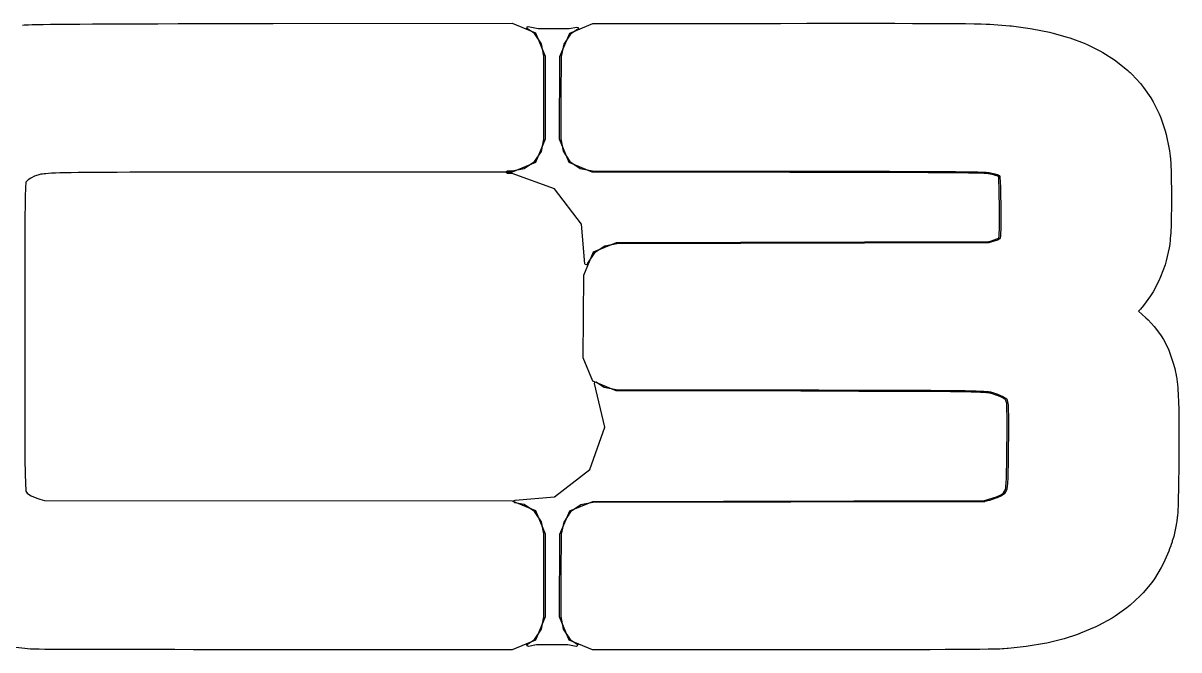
# Model space of a CAD drawing. Extents: x -22 to 351, y -111 to 35.
# Drawn here: x -13.287 to -11.496, y 24.793 to 25.763 of the extents above; entities that cross this region are included whole.
import ezdxf

# ---------------------------------------------------------------- set-up
doc = ezdxf.new("R2010")
doc.units = 0
doc.layers.add('BLACK', color=7, linetype='CONTINUOUS')

msp = doc.modelspace()

# ---------------------------------------------------------------- linework, layer by layer
at = {"layer": 'BLACK', "linetype": 'CONTINUOUS'}
for p, q in [((-13.2875, 25.7603), (-13.2851, 25.7605)), ((-13.2851, 25.7605), (-13.2833, 25.7606)), ((-13.2833, 25.7606), (-13.2793, 25.7608)), ((-13.2793, 25.7608), (-13.2785, 25.7609)), ((-13.2785, 25.7609), (-13.2728, 25.761)), ((-13.2728, 25.761), (-13.2724, 25.761)), ((-13.2724, 25.761), (-13.265, 25.7612)), ((-13.265, 25.7612), (-13.2647, 25.7612)), ((-13.2647, 25.7612), (-13.2555, 25.7614)), ((-13.2555, 25.7614), (-13.2553, 25.7614)), ((-13.2553, 25.7614), (-13.2443, 25.7615)), ((-13.2443, 25.7615), (-13.2441, 25.7615)), ((-13.2441, 25.7615), (-13.2311, 25.7617)), ((-13.2311, 25.7617), (-13.231, 25.7617)), ((-13.231, 25.7617), (-13.2159, 25.7618)), ((-13.2159, 25.7618), (-13.2158, 25.7618)), ((-13.2158, 25.7618), (-13.1986, 25.7619)), ((-13.1986, 25.7619), (-13.1985, 25.7619)), ((-13.1985, 25.7619), (-13.1791, 25.762)), ((-13.1791, 25.762), (-13.1574, 25.7621)), ((-13.1791, 25.762), (-13.1791, 25.762)), ((-13.1574, 25.7621), (-13.1334, 25.7622)), ((-13.1574, 25.7621), (-13.1574, 25.7621)), ((-13.1334, 25.7622), (-13.1333, 25.7622)), ((-13.1333, 25.7622), (-13.1069, 25.7623)), ((-13.1069, 25.7623), (-13.0779, 25.7624)), ((-13.1069, 25.7623), (-13.1069, 25.7623)), ((-13.0779, 25.7624), (-13.0464, 25.7625)), ((-13.0779, 25.7624), (-13.0779, 25.7624)), ((-13.0464, 25.7625), (-13.0463, 25.7625)), ((-13.0463, 25.7625), (-13.0122, 25.7626)), ((-13.0122, 25.7626), (-13.0121, 25.7626)), ((-13.0121, 25.7626), (-12.9752, 25.7627)), ((-12.9752, 25.7627), (-12.9752, 25.7627)), ((-12.9752, 25.7627), (-12.9355, 25.7627)), ((-12.9355, 25.7627), (-12.9354, 25.7627)), ((-12.9354, 25.7627), (-12.8992, 25.7628)), ((-12.8992, 25.7628), (-12.8991, 25.7628)), ((-12.8991, 25.7628), (-12.529, 25.7633)), ((-12.529, 25.7633), (-12.4929, 25.7484)), ((-12.5062, 25.7561), (-12.5051, 25.7578)), ((-12.5054, 25.7543), (-12.5062, 25.7561)), ((-12.4943, 25.747), (-12.5054, 25.7543)), ((-12.5051, 25.7578), (-12.5039, 25.758)), ((-12.5039, 25.758), (-12.4887, 25.755)), ((-12.4887, 25.755), (-12.4408, 25.7549)), ((-12.4408, 25.7549), (-12.4286, 25.7573)), ((-12.4398, 25.7478), (-12.404, 25.7625)), ((-12.4271, 25.7537), (-12.4383, 25.7463)), ((-12.4286, 25.7573), (-12.4267, 25.7567)), ((-12.4264, 25.7547), (-12.4271, 25.7537)), ((-12.4267, 25.7567), (-12.4264, 25.7547)), ((-12.404, 25.7625), (-12.1134, 25.7629)), ((-12.1134, 25.7629), (-12.1133, 25.7629)), ((-12.1133, 25.7629), (-12.0726, 25.763)), ((-12.0726, 25.763), (-12.0726, 25.763)), ((-12.0726, 25.763), (-12.0345, 25.763)), ((-12.0345, 25.763), (-12.0344, 25.763)), ((-12.0344, 25.763), (-11.999, 25.763)), ((-11.999, 25.763), (-11.9989, 25.763)), ((-11.9989, 25.763), (-11.9662, 25.763)), ((-11.9662, 25.763), (-11.9661, 25.763)), ((-11.9661, 25.763), (-11.9361, 25.763)), ((-11.9361, 25.763), (-11.936, 25.763)), ((-11.936, 25.763), (-11.9087, 25.7629)), ((-11.9087, 25.7629), (-11.9086, 25.7629)), ((-11.9086, 25.7629), (-11.884, 25.7628)), ((-11.884, 25.7628), (-11.884, 25.7628)), ((-11.884, 25.7628), (-11.8622, 25.7627)), ((-11.8622, 25.7627), (-11.8621, 25.7627)), ((-11.8621, 25.7627), (-11.8431, 25.7626)), ((-11.8431, 25.7626), (-11.8429, 25.7626)), ((-11.8429, 25.7626), (-11.8268, 25.7625)), ((-11.8268, 25.7625), (-11.8266, 25.7625)), ((-11.8266, 25.7625), (-11.8133, 25.7623)), ((-11.8133, 25.7623), (-11.8131, 25.7623)), ((-11.8131, 25.7623), (-11.8027, 25.7621)), ((-11.8027, 25.7621), (-11.8022, 25.7621)), ((-11.8022, 25.7621), (-11.7947, 25.7619)), ((-11.7947, 25.7619), (-11.7939, 25.7619)), ((-11.7939, 25.7619), (-11.7909, 25.7617)), ((-11.7909, 25.7617), (-11.7891, 25.7616)), ((-11.7891, 25.7616), (-11.7578, 25.7592)), ((-11.7578, 25.7592), (-11.7551, 25.7589)), ((-11.7551, 25.7589), (-11.7263, 25.7551)), ((-11.7263, 25.7551), (-11.7231, 25.7546)), ((-11.7231, 25.7546), (-11.6967, 25.7494)), ((-11.6967, 25.7494), (-11.693, 25.7485)), ((-12.4837, 25.7311), (-12.4943, 25.747)), ((-12.4929, 25.7484), (-12.4779, 25.7123)), ((-12.4799, 25.7121), (-12.4837, 25.7311)), ((-12.4549, 25.7118), (-12.4398, 25.7478)), ((-12.4383, 25.7463), (-12.449, 25.7305)), ((-11.693, 25.7485), (-11.6689, 25.7418)), ((-11.6689, 25.7418), (-11.6647, 25.7404)), ((-11.6647, 25.7404), (-11.6429, 25.7322)), ((-11.6429, 25.7322), (-11.6383, 25.7302)), ((-12.449, 25.7305), (-12.4529, 25.7116)), ((-11.6383, 25.7302), (-11.6185, 25.7205)), ((-11.6185, 25.7205), (-11.6137, 25.7178)), ((-11.6137, 25.7178), (-11.5959, 25.7065)), ((-12.4799, 25.5837), (-12.4799, 25.7121)), ((-12.4779, 25.7123), (-12.4779, 25.5835)), ((-12.4557, 25.5839), (-12.4549, 25.7118)), ((-12.4529, 25.7116), (-12.4533, 25.6479)), ((-11.5959, 25.7065), (-11.5912, 25.703)), ((-11.5912, 25.703), (-11.5753, 25.6901)), ((-11.5753, 25.6901), (-11.5728, 25.688)), ((-11.5728, 25.688), (-11.5717, 25.687)), ((-11.5717, 25.687), (-11.569, 25.6842)), ((-11.569, 25.6842), (-11.5555, 25.6697)), ((-11.5555, 25.6697), (-11.5508, 25.6639)), ((-11.5508, 25.6639), (-11.5396, 25.6475)), ((-12.4533, 25.6479), (-12.4537, 25.5841)), ((-11.5396, 25.6475), (-11.5359, 25.6412)), ((-11.5359, 25.6412), (-11.5268, 25.6229)), ((-11.5268, 25.6229), (-11.5242, 25.6167)), ((-11.5242, 25.6167), (-11.5174, 25.5965)), ((-11.5174, 25.5965), (-11.5158, 25.5907)), ((-11.5158, 25.5907), (-11.511, 25.5684)), ((-12.4779, 25.5835), (-12.4929, 25.5475)), ((-12.4837, 25.5648), (-12.4799, 25.5837)), ((-12.4408, 25.5476), (-12.4557, 25.5839)), ((-12.4537, 25.5841), (-12.45, 25.565)), ((-12.4943, 25.5489), (-12.4837, 25.5648)), ((-12.45, 25.565), (-12.4394, 25.5491)), ((-11.511, 25.5684), (-11.5105, 25.5657)), ((-11.5105, 25.5657), (-11.5104, 25.5648)), ((-11.5104, 25.5648), (-11.5101, 25.5625)), ((-11.5101, 25.5625), (-11.5094, 25.5561)), ((-11.5094, 25.5561), (-11.5092, 25.5538)), ((-11.5092, 25.5538), (-11.5086, 25.5449)), ((-12.5377, 25.5336), (-12.536, 25.5345)), ((-12.536, 25.5345), (-12.5291, 25.5345)), ((-12.5291, 25.5345), (-12.5102, 25.5383)), ((-12.4929, 25.5475), (-12.5289, 25.5325)), ((-12.5102, 25.5383), (-12.4943, 25.5489)), ((-12.4048, 25.5326), (-12.4408, 25.5476)), ((-12.4394, 25.5491), (-12.4235, 25.5384)), ((-12.4235, 25.5384), (-12.4046, 25.5346)), ((-12.4046, 25.5346), (-12.0989, 25.5342)), ((-12.0989, 25.5342), (-12.0989, 25.5342)), ((-12.0989, 25.5342), (-12.0923, 25.5342)), ((-12.0923, 25.5342), (-12.0573, 25.5341)), ((-12.0573, 25.5341), (-12.0251, 25.5341)), ((-12.0251, 25.5341), (-11.9956, 25.534)), ((-11.9956, 25.534), (-11.9956, 25.534)), ((-11.9956, 25.534), (-11.9687, 25.534)), ((-11.9687, 25.534), (-11.9442, 25.5339)), ((-11.5086, 25.5449), (-11.5085, 25.5437)), ((-11.5085, 25.5437), (-11.5081, 25.5329)), ((-13.2822, 25.517), (-13.2824, 25.515)), ((-13.2815, 25.518), (-13.2822, 25.517)), ((-13.279, 25.5205), (-13.2815, 25.518)), ((-13.2747, 25.5235), (-13.279, 25.5205)), ((-13.269, 25.5263), (-13.2747, 25.5235)), ((-13.2609, 25.5289), (-13.269, 25.5263)), ((-13.2606, 25.529), (-13.2609, 25.5289)), ((-13.2593, 25.5293), (-13.2606, 25.529)), ((-13.258, 25.5295), (-13.2593, 25.5293)), ((-13.2564, 25.5297), (-13.258, 25.5295)), ((-13.2541, 25.53), (-13.2564, 25.5297)), ((-13.2512, 25.5302), (-13.2541, 25.53)), ((-13.2473, 25.5305), (-13.2512, 25.5302)), ((-13.2425, 25.5308), (-13.2473, 25.5305)), ((-13.2366, 25.531), (-13.2425, 25.5308)), ((-13.2298, 25.5313), (-13.2366, 25.531)), ((-13.2214, 25.5315), (-13.2298, 25.5313)), ((-13.2119, 25.5317), (-13.2214, 25.5315)), ((-13.2011, 25.5318), (-13.2119, 25.5317)), ((-13.1885, 25.532), (-13.2011, 25.5318)), ((-13.1745, 25.5321), (-13.1885, 25.532)), ((-13.1587, 25.5322), (-13.1745, 25.5321)), ((-13.1411, 25.5323), (-13.1587, 25.5322)), ((-13.1215, 25.5324), (-13.1411, 25.5323)), ((-13.1411, 25.5323), (-13.1411, 25.5323)), ((-13.0999, 25.5324), (-13.1215, 25.5324)), ((-13.0761, 25.5325), (-13.0999, 25.5324)), ((-13.05, 25.5325), (-13.0761, 25.5325)), ((-13.0216, 25.5325), (-13.05, 25.5325)), ((-12.9906, 25.5325), (-13.0216, 25.5325)), ((-12.957, 25.5325), (-12.9906, 25.5325)), ((-12.9207, 25.5325), (-12.957, 25.5325)), ((-12.5289, 25.5325), (-12.9207, 25.5325)), ((-12.5378, 25.5316), (-12.5377, 25.5336)), ((-12.5361, 25.5305), (-12.5378, 25.5316)), ((-12.529, 25.5303), (-12.5361, 25.5305)), ((-12.4635, 25.5068), (-12.529, 25.5303)), ((-12.0989, 25.5322), (-12.4048, 25.5326)), ((-12.0573, 25.5321), (-12.0989, 25.5322)), ((-12.0251, 25.5321), (-12.0573, 25.5321)), ((-11.9956, 25.532), (-12.0251, 25.5321)), ((-11.9687, 25.532), (-11.9956, 25.532)), ((-11.9442, 25.5319), (-11.9687, 25.532)), ((-11.9442, 25.5339), (-11.9442, 25.5339)), ((-11.9442, 25.5339), (-11.922, 25.5338)), ((-11.9221, 25.5318), (-11.9442, 25.5319)), ((-11.9021, 25.5318), (-11.9221, 25.5318)), ((-11.922, 25.5338), (-11.922, 25.5338)), ((-11.922, 25.5338), (-11.9021, 25.5338)), ((-11.9021, 25.5338), (-11.9021, 25.5338)), ((-11.9021, 25.5338), (-11.8842, 25.5337)), ((-11.8842, 25.5317), (-11.9021, 25.5318)), ((-11.8842, 25.5337), (-11.8842, 25.5337)), ((-11.8842, 25.5337), (-11.8683, 25.5336)), ((-11.8683, 25.5316), (-11.8842, 25.5317)), ((-11.8842, 25.5317), (-11.8842, 25.5317)), ((-11.8683, 25.5336), (-11.8683, 25.5336)), ((-11.8683, 25.5336), (-11.8542, 25.5335)), ((-11.8542, 25.5315), (-11.8683, 25.5316)), ((-11.8542, 25.5335), (-11.8542, 25.5335)), ((-11.8542, 25.5335), (-11.8419, 25.5334)), ((-11.8419, 25.5314), (-11.8542, 25.5315)), ((-11.8419, 25.5334), (-11.8419, 25.5334)), ((-11.8419, 25.5334), (-11.8419, 25.5334)), ((-11.8419, 25.5334), (-11.8311, 25.5333)), ((-11.8311, 25.5313), (-11.8419, 25.5314)), ((-11.8419, 25.5314), (-11.8419, 25.5314)), ((-11.8311, 25.5333), (-11.8311, 25.5333)), ((-11.8311, 25.5333), (-11.8219, 25.5332)), ((-11.8219, 25.5312), (-11.8311, 25.5313)), ((-11.8219, 25.5332), (-11.8218, 25.5332)), ((-11.814, 25.5311), (-11.8219, 25.5312)), ((-11.8218, 25.5332), (-11.8139, 25.5331)), ((-11.8076, 25.531), (-11.814, 25.5311)), ((-11.8139, 25.5331), (-11.8139, 25.5331)), ((-11.8139, 25.5331), (-11.8076, 25.533)), ((-11.8076, 25.533), (-11.8075, 25.533)), ((-11.8021, 25.5308), (-11.8076, 25.531)), ((-11.8075, 25.533), (-11.802, 25.5328)), ((-11.7978, 25.5306), (-11.8021, 25.5308)), ((-11.802, 25.5328), (-11.802, 25.5328)), ((-11.802, 25.5328), (-11.7978, 25.5326)), ((-11.7978, 25.5326), (-11.7977, 25.5326)), ((-11.7946, 25.5305), (-11.7978, 25.5306)), ((-11.7977, 25.5326), (-11.7945, 25.5325)), ((-11.7923, 25.5303), (-11.7946, 25.5305)), ((-11.7945, 25.5325), (-11.7944, 25.5325)), ((-11.7944, 25.5325), (-11.7922, 25.5323)), ((-11.7909, 25.5302), (-11.7923, 25.5303)), ((-11.7922, 25.5323), (-11.7921, 25.5323)), ((-11.7921, 25.5323), (-11.7907, 25.5322)), ((-11.7903, 25.5301), (-11.7909, 25.5302)), ((-11.7907, 25.5322), (-11.7907, 25.5322)), ((-11.7907, 25.5322), (-11.79, 25.5321)), ((-11.7816, 25.5281), (-11.7903, 25.5301)), ((-11.79, 25.5321), (-11.7898, 25.5321)), ((-11.7898, 25.5321), (-11.7811, 25.53)), ((-11.7766, 25.5264), (-11.7816, 25.5281)), ((-11.7811, 25.53), (-11.7809, 25.53)), ((-11.7809, 25.53), (-11.7759, 25.5283)), ((-11.7753, 25.5257), (-11.7766, 25.5264)), ((-11.7759, 25.5283), (-11.7757, 25.5281)), ((-11.7757, 25.5281), (-11.7744, 25.5274)), ((-11.7751, 25.5244), (-11.7753, 25.5257)), ((-11.7748, 25.518), (-11.7751, 25.5244)), ((-11.7745, 25.5087), (-11.7748, 25.518)), ((-11.7744, 25.5274), (-11.7733, 25.5259)), ((-11.7733, 25.5259), (-11.7732, 25.5246)), ((-11.7732, 25.5246), (-11.7732, 25.5245)), ((-11.7732, 25.5245), (-11.7728, 25.5181)), ((-11.7728, 25.5181), (-11.7728, 25.518)), ((-11.7728, 25.518), (-11.7725, 25.5088)), ((-11.5081, 25.5329), (-11.508, 25.5321)), ((-11.508, 25.5321), (-11.5077, 25.5198)), ((-11.5077, 25.5198), (-11.5077, 25.5192)), ((-11.5077, 25.5192), (-11.5075, 25.506)), ((-13.283, 25.505), (-13.2832, 25.4978)), ((-13.2827, 25.5107), (-13.283, 25.505)), ((-13.2824, 25.515), (-13.2827, 25.5107)), ((-12.4214, 25.4519), (-12.4635, 25.5068)), ((-11.7743, 25.497), (-11.7745, 25.5087)), ((-11.7725, 25.5088), (-11.7725, 25.5088)), ((-11.7725, 25.5088), (-11.7723, 25.497)), ((-11.5075, 25.506), (-11.5075, 25.5055)), ((-11.5075, 25.5055), (-11.5075, 25.4918)), ((-13.2834, 25.4892), (-13.2836, 25.4788)), ((-13.2832, 25.4978), (-13.2834, 25.4892)), ((-11.7741, 25.482), (-11.7743, 25.497)), ((-11.7741, 25.48), (-11.7741, 25.482)), ((-11.7723, 25.497), (-11.7723, 25.497)), ((-11.7723, 25.497), (-11.7721, 25.482)), ((-11.7721, 25.482), (-11.7721, 25.482)), ((-11.7721, 25.482), (-11.7721, 25.48)), ((-11.5075, 25.4918), (-11.5075, 25.4913)), ((-11.5075, 25.4913), (-11.5075, 25.4776)), ((-13.2837, 25.4666), (-13.2838, 25.4528)), ((-13.2836, 25.4788), (-13.2837, 25.4666)), ((-11.774, 25.4654), (-11.7741, 25.48)), ((-11.7741, 25.48), (-11.7741, 25.48)), ((-11.774, 25.4535), (-11.774, 25.4654)), ((-11.7721, 25.48), (-11.7721, 25.48)), ((-11.7721, 25.48), (-11.772, 25.4654)), ((-11.772, 25.4654), (-11.772, 25.4654)), ((-11.772, 25.4654), (-11.772, 25.4535)), ((-11.5078, 25.4633), (-11.5081, 25.4512)), ((-11.5076, 25.4771), (-11.5078, 25.4639)), ((-11.5078, 25.4639), (-11.5078, 25.4633)), ((-11.5075, 25.4776), (-11.5076, 25.4771)), ((-13.2838, 25.4528), (-13.2839, 25.437)), ((-12.4163, 25.3908), (-12.4214, 25.4519)), ((-11.7741, 25.4443), (-11.774, 25.4535)), ((-11.772, 25.4535), (-11.7721, 25.4443)), ((-11.772, 25.4535), (-11.772, 25.4535)), ((-11.5081, 25.4504), (-11.5086, 25.4397)), ((-11.5081, 25.4512), (-11.5081, 25.4504)), ((-13.2839, 25.437), (-13.284, 25.4189)), ((-13.2839, 25.437), (-13.2839, 25.437)), ((-11.7863, 25.4265), (-11.7778, 25.4293)), ((-11.7772, 25.4274), (-11.7857, 25.4246)), ((-11.7778, 25.4293), (-11.7753, 25.4304)), ((-11.7769, 25.4274), (-11.7772, 25.4274)), ((-11.7744, 25.4286), (-11.7769, 25.4274)), ((-11.7753, 25.4304), (-11.7751, 25.4309)), ((-11.7751, 25.4309), (-11.7749, 25.4313)), ((-11.7749, 25.4315), (-11.7746, 25.4335)), ((-11.7749, 25.4313), (-11.7749, 25.4315)), ((-11.7746, 25.4335), (-11.7743, 25.4377)), ((-11.7735, 25.4296), (-11.7744, 25.4286)), ((-11.7743, 25.4377), (-11.7741, 25.4443)), ((-11.7732, 25.43), (-11.7735, 25.4296)), ((-11.773, 25.4305), (-11.7732, 25.4301)), ((-11.7732, 25.4301), (-11.7732, 25.43)), ((-11.7729, 25.4309), (-11.773, 25.4305)), ((-11.7726, 25.4332), (-11.7729, 25.4312)), ((-11.7729, 25.4312), (-11.7729, 25.431)), ((-11.7729, 25.431), (-11.7729, 25.4309)), ((-11.7723, 25.4376), (-11.7726, 25.4333)), ((-11.7726, 25.4333), (-11.7726, 25.4332)), ((-11.7721, 25.4443), (-11.7723, 25.4376)), ((-11.7723, 25.4376), (-11.7723, 25.4376)), ((-11.7721, 25.4443), (-11.7721, 25.4443)), ((-11.5095, 25.4273), (-11.5102, 25.421)), ((-11.5093, 25.4297), (-11.5095, 25.4273)), ((-11.5087, 25.4384), (-11.5093, 25.4297)), ((-11.5086, 25.4397), (-11.5087, 25.4384)), ((-13.284, 25.4189), (-13.284, 25.3987)), ((-12.4179, 25.3731), (-12.4028, 25.409)), ((-12.4028, 25.409), (-12.3671, 25.4238)), ((-12.3854, 25.4181), (-12.4014, 25.4076)), ((-12.3669, 25.4218), (-12.3854, 25.4181)), ((-12.3671, 25.4238), (-11.7909, 25.4253)), ((-11.7909, 25.4233), (-12.3669, 25.4218)), ((-11.7909, 25.4253), (-11.7863, 25.4265)), ((-11.7904, 25.4234), (-11.7909, 25.4233)), ((-11.7858, 25.4246), (-11.7904, 25.4234)), ((-11.7857, 25.4246), (-11.7858, 25.4246)), ((-11.5111, 25.4156), (-11.5157, 25.3955)), ((-11.5102, 25.421), (-11.5111, 25.4156)), ((-13.284, 25.3987), (-13.284, 25.3762)), ((-12.4156, 25.3894), (-12.4163, 25.3908)), ((-12.4121, 25.3918), (-12.4123, 25.3905)), ((-12.4014, 25.4076), (-12.4121, 25.3918)), ((-11.5157, 25.3955), (-11.5175, 25.3892)), ((-13.284, 25.3762), (-13.284, 25.3511)), ((-12.4187, 25.2452), (-12.4179, 25.3731)), ((-12.4137, 25.389), (-12.4156, 25.3894)), ((-12.4123, 25.3905), (-12.4137, 25.389)), ((-11.5175, 25.3892), (-11.5244, 25.3705)), ((-11.5271, 25.3643), (-11.5361, 25.3472)), ((-11.5244, 25.3705), (-11.5271, 25.3643)), ((-13.284, 25.3511), (-13.284, 25.293)), ((-11.5398, 25.3412), (-11.5508, 25.326)), ((-11.5361, 25.3472), (-11.5398, 25.3412)), ((-11.5556, 25.3203), (-11.5584, 25.3174)), ((-11.5508, 25.326), (-11.5556, 25.3203)), ((-11.5584, 25.3174), (-11.5471, 25.3071)), ((-11.5471, 25.3071), (-11.5438, 25.3038)), ((-11.5438, 25.3038), (-11.5345, 25.2936)), ((-13.284, 25.293), (-13.284, 25.2773)), ((-11.5345, 25.2936), (-11.5309, 25.2891)), ((-11.5309, 25.2891), (-11.5237, 25.2793)), ((-13.284, 25.2773), (-13.284, 25.2773)), ((-13.284, 25.2773), (-13.284, 25.1905)), ((-11.5237, 25.2793), (-11.52, 25.2733)), ((-11.52, 25.2733), (-11.5144, 25.2628)), ((-11.5144, 25.2628), (-11.5118, 25.2568)), ((-11.5118, 25.2568), (-11.5072, 25.2448)), ((-12.4038, 25.2089), (-12.4187, 25.2452)), ((-11.5072, 25.2448), (-11.5062, 25.2417)), ((-11.5062, 25.2417), (-11.5047, 25.237)), ((-11.5047, 25.237), (-11.5043, 25.2355)), ((-11.5043, 25.2355), (-11.5029, 25.2303)), ((-11.5029, 25.2303), (-11.5024, 25.2284)), ((-11.5024, 25.2284), (-11.5012, 25.2231)), ((-11.5012, 25.2231), (-11.5007, 25.2208)), ((-11.5007, 25.2208), (-11.4997, 25.2153)), ((-11.4997, 25.2153), (-11.4994, 25.213)), ((-11.4994, 25.213), (-11.4985, 25.2068)), ((-12.3678, 25.1939), (-12.4038, 25.2089)), ((-12.4014, 25.2055), (-12.4009, 25.2075)), ((-12.3855, 25.1378), (-12.4014, 25.2055)), ((-12.4009, 25.2075), (-12.3989, 25.2079)), ((-12.3989, 25.2079), (-12.3984, 25.2077)), ((-12.3984, 25.2077), (-12.3865, 25.1997)), ((-12.3865, 25.1997), (-12.3676, 25.1959)), ((-12.0819, 25.1934), (-12.3678, 25.1939)), ((-12.3676, 25.1959), (-12.0819, 25.1954)), ((-12.0819, 25.1954), (-12.0819, 25.1954)), ((-12.0819, 25.1954), (-12.0539, 25.1954)), ((-12.0539, 25.1954), (-12.0539, 25.1954)), ((-12.0539, 25.1954), (-12.0215, 25.1953)), ((-12.0215, 25.1953), (-11.9919, 25.1952)), ((-11.9919, 25.1952), (-11.9648, 25.1952)), ((-11.9648, 25.1952), (-11.9648, 25.1952)), ((-11.9648, 25.1952), (-11.9402, 25.1951)), ((-11.9402, 25.1951), (-11.9402, 25.1951)), ((-11.9402, 25.1951), (-11.918, 25.1951)), ((-11.918, 25.1951), (-11.918, 25.1951)), ((-11.918, 25.1951), (-11.898, 25.195)), ((-11.898, 25.195), (-11.898, 25.195)), ((-11.898, 25.195), (-11.8801, 25.1949)), ((-11.8801, 25.1949), (-11.8801, 25.1949)), ((-11.8801, 25.1949), (-11.8641, 25.1948)), ((-11.8641, 25.1948), (-11.8641, 25.1948)), ((-11.8641, 25.1948), (-11.85, 25.1947)), ((-11.85, 25.1947), (-11.85, 25.1947)), ((-11.85, 25.1947), (-11.8378, 25.1945)), ((-11.8378, 25.1945), (-11.8378, 25.1945)), ((-11.8378, 25.1945), (-11.8269, 25.1943)), ((-11.8269, 25.1943), (-11.8269, 25.1943)), ((-11.8269, 25.1943), (-11.8178, 25.1941)), ((-11.8178, 25.1941), (-11.8178, 25.1941)), ((-11.8178, 25.1941), (-11.81, 25.1939)), ((-11.81, 25.1939), (-11.8099, 25.1939)), ((-11.8099, 25.1939), (-11.8035, 25.1936)), ((-11.4985, 25.2068), (-11.4983, 25.2049)), ((-11.4983, 25.2049), (-11.4976, 25.1978)), ((-11.4976, 25.1978), (-11.4975, 25.1962)), ((-11.4975, 25.1962), (-11.4969, 25.1881)), ((-13.284, 25.1905), (-13.284, 25.1669)), ((-12.0215, 25.1933), (-12.0819, 25.1934)), ((-12.0819, 25.1934), (-12.0819, 25.1934)), ((-11.9919, 25.1932), (-12.0215, 25.1933)), ((-11.9648, 25.1932), (-11.9919, 25.1932)), ((-11.9402, 25.1931), (-11.9648, 25.1932)), ((-11.918, 25.1931), (-11.9402, 25.1931)), ((-11.898, 25.193), (-11.918, 25.1931)), ((-11.8801, 25.1929), (-11.898, 25.193)), ((-11.898, 25.193), (-11.898, 25.193)), ((-11.8641, 25.1928), (-11.8801, 25.1929)), ((-11.85, 25.1927), (-11.8641, 25.1928)), ((-11.8378, 25.1925), (-11.85, 25.1927)), ((-11.827, 25.1923), (-11.8378, 25.1925)), ((-11.8179, 25.1921), (-11.827, 25.1923)), ((-11.81, 25.1919), (-11.8179, 25.1921)), ((-11.8035, 25.1916), (-11.81, 25.1919)), ((-11.8035, 25.1936), (-11.8034, 25.1936)), ((-11.7983, 25.1914), (-11.8035, 25.1916)), ((-11.8034, 25.1936), (-11.7982, 25.1933)), ((-11.7943, 25.1911), (-11.7983, 25.1914)), ((-11.7982, 25.1933), (-11.7982, 25.1933)), ((-11.7982, 25.1933), (-11.7941, 25.1931)), ((-11.7913, 25.1908), (-11.7943, 25.1911)), ((-11.7941, 25.1931), (-11.7941, 25.193)), ((-11.7941, 25.193), (-11.7911, 25.1928)), ((-11.7893, 25.1905), (-11.7913, 25.1908)), ((-11.7911, 25.1928), (-11.791, 25.1928)), ((-11.791, 25.1928), (-11.7891, 25.1925)), ((-11.7881, 25.1903), (-11.7893, 25.1905)), ((-11.7891, 25.1925), (-11.789, 25.1925)), ((-11.789, 25.1925), (-11.7878, 25.1923)), ((-11.7875, 25.1902), (-11.7881, 25.1903)), ((-11.7878, 25.1923), (-11.7877, 25.1923)), ((-11.7877, 25.1923), (-11.7871, 25.1921)), ((-11.787, 25.19), (-11.7875, 25.1902)), ((-11.7871, 25.1921), (-11.787, 25.1921)), ((-11.787, 25.1921), (-11.7865, 25.192)), ((-11.7861, 25.1898), (-11.787, 25.19)), ((-11.7865, 25.192), (-11.7864, 25.192)), ((-11.7864, 25.192), (-11.7855, 25.1917)), ((-11.7846, 25.1893), (-11.7861, 25.1898)), ((-11.7855, 25.1917), (-11.7855, 25.1917)), ((-11.7855, 25.1917), (-11.784, 25.1912)), ((-11.7823, 25.1885), (-11.7846, 25.1893)), ((-11.784, 25.1912), (-11.784, 25.1912)), ((-11.784, 25.1912), (-11.7817, 25.1904)), ((-11.7821, 25.1885), (-11.7823, 25.1885)), ((-11.7794, 25.1875), (-11.7821, 25.1885)), ((-11.7817, 25.1904), (-11.7815, 25.1903)), ((-11.7815, 25.1903), (-11.7787, 25.1894)), ((-11.7788, 25.1873), (-11.7794, 25.1875)), ((-11.7696, 25.1836), (-11.7788, 25.1873)), ((-11.7787, 25.1894), (-11.7787, 25.1894)), ((-11.7787, 25.1894), (-11.7781, 25.1892)), ((-11.7781, 25.1892), (-11.778, 25.1892)), ((-11.778, 25.1892), (-11.7688, 25.1854)), ((-11.7655, 25.1812), (-11.7696, 25.1836)), ((-11.7688, 25.1854), (-11.7686, 25.1853)), ((-11.7686, 25.1853), (-11.7645, 25.1829)), ((-11.7644, 25.1802), (-11.7655, 25.1812)), ((-11.7645, 25.1829), (-11.7642, 25.1827)), ((-11.7644, 25.1801), (-11.7644, 25.1802)), ((-11.7639, 25.179), (-11.7644, 25.1801)), ((-11.7642, 25.1827), (-11.7631, 25.1817)), ((-11.7628, 25.1742), (-11.7639, 25.179)), ((-11.7631, 25.1817), (-11.7628, 25.1814)), ((-11.7628, 25.1814), (-11.7627, 25.1813)), ((-11.7627, 25.1813), (-11.7625, 25.1809)), ((-11.7625, 25.1809), (-11.762, 25.1797)), ((-11.762, 25.1797), (-11.7619, 25.1794)), ((-11.7619, 25.1794), (-11.7609, 25.1746)), ((-11.4969, 25.1881), (-11.4969, 25.1869)), ((-11.4969, 25.1869), (-11.4965, 25.1774)), ((-11.4965, 25.1774), (-11.4964, 25.1766)), ((-11.4964, 25.1766), (-11.4962, 25.1655)), ((-13.284, 25.1669), (-13.284, 25.1457)), ((-11.7627, 25.1724), (-11.7628, 25.1742)), ((-11.7624, 25.1652), (-11.7627, 25.1724)), ((-11.7622, 25.1546), (-11.7624, 25.1652)), ((-11.7609, 25.1746), (-11.7608, 25.1743)), ((-11.7608, 25.1743), (-11.7607, 25.1725)), ((-11.7607, 25.1725), (-11.7607, 25.1724)), ((-11.7607, 25.1724), (-11.7604, 25.1653)), ((-11.7604, 25.1653), (-11.7604, 25.1652)), ((-11.7604, 25.1652), (-11.7602, 25.1546)), ((-11.4962, 25.1655), (-11.4962, 25.1649)), ((-11.4962, 25.1649), (-11.496, 25.1519)), ((-13.284, 25.1457), (-13.284, 25.1268)), ((-11.7622, 25.1411), (-11.7622, 25.1546)), ((-11.7622, 25.1247), (-11.7622, 25.1411)), ((-11.7602, 25.1546), (-11.7602, 25.1546)), ((-11.7602, 25.1546), (-11.7602, 25.1411)), ((-11.7602, 25.1411), (-11.7602, 25.1411)), ((-11.7602, 25.1411), (-11.7602, 25.1247)), ((-11.496, 25.1519), (-11.496, 25.1515)), ((-11.496, 25.1515), (-11.496, 25.1365)), ((-13.284, 25.1268), (-13.2839, 25.1099)), ((-12.4086, 25.0725), (-12.3855, 25.1378)), ((-11.7623, 25.106), (-11.7622, 25.1247)), ((-11.7602, 25.1247), (-11.7603, 25.106)), ((-11.7602, 25.1247), (-11.7602, 25.1247)), ((-11.496, 25.1365), (-11.496, 25.1362)), ((-11.496, 25.1362), (-11.496, 25.1188)), ((-13.2839, 25.1099), (-13.2838, 25.0953)), ((-11.7625, 25.0955), (-11.7623, 25.106)), ((-11.7603, 25.106), (-11.7605, 25.0954)), ((-11.7603, 25.106), (-11.7603, 25.106)), ((-11.496, 25.1186), (-11.4961, 25.0986)), ((-11.496, 25.1188), (-11.496, 25.1186)), ((-13.2838, 25.0953), (-13.2837, 25.0823)), ((-11.7626, 25.0805), (-11.7625, 25.0955)), ((-11.7605, 25.0954), (-11.7607, 25.0805)), ((-11.7605, 25.0954), (-11.7605, 25.0954)), ((-11.4962, 25.0906), (-11.4963, 25.0716)), ((-11.4961, 25.0985), (-11.4962, 25.0906)), ((-11.4962, 25.0906), (-11.4962, 25.0906)), ((-11.4961, 25.0986), (-11.4961, 25.0985)), ((-13.2837, 25.0823), (-13.2836, 25.0712)), ((-13.2836, 25.0712), (-13.2834, 25.0619)), ((-12.4634, 25.0301), (-12.4086, 25.0725)), ((-11.7632, 25.0588), (-11.7629, 25.0685)), ((-11.7629, 25.0685), (-11.7626, 25.0805)), ((-11.7609, 25.0684), (-11.7612, 25.0587)), ((-11.7607, 25.0805), (-11.7609, 25.0684)), ((-11.7609, 25.0684), (-11.7609, 25.0684)), ((-11.7607, 25.0805), (-11.7607, 25.0805)), ((-11.4963, 25.0715), (-11.4965, 25.0551)), ((-11.4963, 25.0716), (-11.4963, 25.0715)), ((-13.2834, 25.0619), (-13.2831, 25.0541)), ((-13.2831, 25.0541), (-13.2829, 25.0477)), ((-11.7639, 25.0463), (-11.7635, 25.0515)), ((-11.7635, 25.0515), (-11.7632, 25.0588)), ((-11.7615, 25.0513), (-11.7619, 25.0462)), ((-11.7612, 25.0587), (-11.7615, 25.0514)), ((-11.7615, 25.0514), (-11.7615, 25.0513)), ((-11.7612, 25.0587), (-11.7612, 25.0587)), ((-11.4965, 25.0549), (-11.4966, 25.041)), ((-11.4965, 25.0551), (-11.4965, 25.0549)), ((-13.2829, 25.0477), (-13.2826, 25.0429)), ((-13.2826, 25.0429), (-13.2823, 25.0394)), ((-13.2823, 25.0394), (-13.2822, 25.0387)), ((-13.2822, 25.0387), (-13.2801, 25.0357)), ((-13.2801, 25.0357), (-13.2783, 25.0341)), ((-13.2783, 25.0341), (-13.2739, 25.0313)), ((-11.7785, 25.0301), (-11.7718, 25.0331)), ((-11.7718, 25.0331), (-11.7687, 25.0352)), ((-11.7676, 25.0336), (-11.7707, 25.0315)), ((-11.7687, 25.0352), (-11.7677, 25.0362)), ((-11.7677, 25.0362), (-11.7661, 25.0386)), ((-11.7673, 25.0338), (-11.7676, 25.0336)), ((-11.7663, 25.0348), (-11.7673, 25.0338)), ((-11.766, 25.0351), (-11.7663, 25.0348)), ((-11.7661, 25.0386), (-11.7655, 25.0398)), ((-11.7644, 25.0375), (-11.766, 25.0351)), ((-11.7655, 25.0398), (-11.7648, 25.0414)), ((-11.7648, 25.0414), (-11.7646, 25.0418)), ((-11.7646, 25.0418), (-11.7645, 25.0421)), ((-11.7645, 25.0421), (-11.7643, 25.0434)), ((-11.7643, 25.0377), (-11.7644, 25.0375)), ((-11.7643, 25.0434), (-11.7639, 25.0463)), ((-11.7637, 25.039), (-11.7643, 25.0377)), ((-11.7636, 25.039), (-11.7637, 25.039)), ((-11.763, 25.0406), (-11.7636, 25.039)), ((-11.7629, 25.0407), (-11.763, 25.0406)), ((-11.7628, 25.0411), (-11.7629, 25.0407)), ((-11.7627, 25.0412), (-11.7628, 25.0411)), ((-11.7626, 25.0416), (-11.7627, 25.0412)), ((-11.7623, 25.043), (-11.7626, 25.0417)), ((-11.7626, 25.0417), (-11.7626, 25.0416)), ((-11.7619, 25.0461), (-11.7623, 25.0431)), ((-11.7623, 25.0431), (-11.7623, 25.043)), ((-11.7619, 25.0462), (-11.7619, 25.0461)), ((-11.4966, 25.0406), (-11.4969, 25.0288)), ((-11.4966, 25.041), (-11.4966, 25.0406)), ((-13.2739, 25.0313), (-13.2652, 25.0278)), ((-13.2652, 25.0278), (-13.2606, 25.0264)), ((-13.2606, 25.0264), (-13.2534, 25.0244)), ((-13.2534, 25.0244), (-12.5289, 25.0236)), ((-12.5289, 25.0236), (-12.4928, 25.0086)), ((-12.5262, 25.022), (-12.5258, 25.024)), ((-12.5247, 25.0207), (-12.5262, 25.022)), ((-12.5258, 25.024), (-12.5245, 25.0247)), ((-12.5101, 25.0178), (-12.5247, 25.0207)), ((-12.5245, 25.0247), (-12.4634, 25.0301)), ((-12.4943, 25.0072), (-12.5101, 25.0178)), ((-12.4398, 25.0082), (-12.4041, 25.0229)), ((-12.4224, 25.0173), (-12.4383, 25.0067)), ((-12.4039, 25.0209), (-12.4224, 25.0173)), ((-12.4041, 25.0229), (-11.797, 25.0244)), ((-12.0971, 25.0217), (-12.4039, 25.0209)), ((-11.797, 25.0224), (-12.0971, 25.0217)), ((-11.797, 25.0244), (-11.7902, 25.0263)), ((-11.7965, 25.0225), (-11.797, 25.0224)), ((-11.7896, 25.0243), (-11.7965, 25.0225)), ((-11.7902, 25.0263), (-11.7785, 25.0301)), ((-11.7895, 25.0244), (-11.7896, 25.0243)), ((-11.7779, 25.0282), (-11.7895, 25.0244)), ((-11.7776, 25.0283), (-11.7779, 25.0282)), ((-11.771, 25.0313), (-11.7776, 25.0283)), ((-11.7707, 25.0315), (-11.771, 25.0313)), ((-11.4972, 25.0172), (-11.4977, 25.0087)), ((-11.4969, 25.0282), (-11.4972, 25.0181)), ((-11.4972, 25.0181), (-11.4972, 25.0172)), ((-11.4969, 25.0288), (-11.4969, 25.0282)), ((-12.4837, 24.9913), (-12.4943, 25.0072)), ((-12.4928, 25.0086), (-12.4779, 24.9726)), ((-12.4549, 24.9722), (-12.4398, 25.0082)), ((-12.4383, 25.0067), (-12.449, 24.9909)), ((-11.4985, 24.9982), (-11.4992, 24.9919)), ((-11.4983, 25.0001), (-11.4985, 24.9982)), ((-11.4978, 25.0073), (-11.4983, 25.0001)), ((-11.4977, 25.0087), (-11.4978, 25.0073)), ((-12.4799, 24.9724), (-12.4837, 24.9913)), ((-12.449, 24.9909), (-12.4529, 24.972)), ((-11.501, 24.9814), (-11.5021, 24.9762)), ((-11.5005, 24.984), (-11.501, 24.9814)), ((-11.4996, 24.9896), (-11.5005, 24.984)), ((-11.4992, 24.9919), (-11.4996, 24.9896)), ((-12.4799, 24.8442), (-12.4799, 24.9724)), ((-12.4779, 24.9726), (-12.4779, 24.844)), ((-12.4557, 24.8443), (-12.4549, 24.9722)), ((-12.4529, 24.972), (-12.4533, 24.9082)), ((-11.5062, 24.9616), (-11.5066, 24.9604)), ((-11.5046, 24.9668), (-11.5062, 24.9616)), ((-11.504, 24.9687), (-11.5046, 24.9668)), ((-11.5027, 24.9738), (-11.504, 24.9687)), ((-11.5021, 24.9762), (-11.5027, 24.9738)), ((-11.5118, 24.9458), (-11.5199, 24.927)), ((-11.5105, 24.9492), (-11.5118, 24.9458)), ((-11.5087, 24.9543), (-11.5105, 24.9492)), ((-11.5085, 24.9548), (-11.5087, 24.9543)), ((-11.5066, 24.9604), (-11.5085, 24.9548)), ((-11.5199, 24.927), (-11.5232, 24.9205)), ((-12.4533, 24.9082), (-12.4537, 24.8445)), ((-11.5232, 24.9205), (-11.5338, 24.9032)), ((-11.5381, 24.8973), (-11.5512, 24.8815)), ((-11.5338, 24.9032), (-11.5381, 24.8973)), ((-11.556, 24.8765), (-11.5716, 24.8622)), ((-11.5512, 24.8815), (-11.556, 24.8765)), ((-11.5766, 24.8581), (-11.5948, 24.8453)), ((-11.5716, 24.8622), (-11.5766, 24.8581)), ((-12.4779, 24.844), (-12.4929, 24.8079)), ((-12.4837, 24.8252), (-12.4799, 24.8442)), ((-12.4408, 24.8079), (-12.4557, 24.8443)), ((-12.4537, 24.8445), (-12.4499, 24.8252)), ((-11.5996, 24.8422), (-11.6203, 24.8309)), ((-11.5948, 24.8453), (-11.5996, 24.8422)), ((-12.4943, 24.8093), (-12.4837, 24.8252)), ((-12.4499, 24.8252), (-12.4393, 24.8093)), ((-11.6503, 24.8179), (-11.6509, 24.8177)), ((-11.6482, 24.8187), (-11.6503, 24.8179)), ((-11.6249, 24.8287), (-11.6482, 24.8187)), ((-11.6203, 24.8309), (-11.6249, 24.8287)), ((-12.4929, 24.8079), (-12.529, 24.793)), ((-12.5061, 24.801), (-12.5053, 24.802)), ((-12.5057, 24.799), (-12.5061, 24.801)), ((-12.5053, 24.802), (-12.4943, 24.8093)), ((-12.491, 24.8009), (-12.5038, 24.7984)), ((-12.4426, 24.8009), (-12.491, 24.8009)), ((-12.4298, 24.7984), (-12.4426, 24.8009)), ((-12.4047, 24.793), (-12.4408, 24.8079)), ((-12.4393, 24.8093), (-12.4283, 24.802)), ((-12.4274, 24.8002), (-12.4285, 24.7985)), ((-12.4283, 24.802), (-12.4274, 24.8002)), ((-11.7041, 24.8029), (-11.7295, 24.7987)), ((-11.7008, 24.8036), (-11.7041, 24.8029)), ((-11.6778, 24.8091), (-11.7008, 24.8036)), ((-11.6739, 24.8102), (-11.6778, 24.8091)), ((-11.6531, 24.8169), (-11.6739, 24.8102)), ((-11.6509, 24.8177), (-11.6531, 24.8169)), ((-13.2753, 24.7943), (-13.3065, 24.7976)), ((-13.2722, 24.794), (-13.2753, 24.7943)), ((-13.272, 24.794), (-13.2722, 24.794)), ((-13.2705, 24.794), (-13.272, 24.794)), ((-13.2677, 24.7939), (-13.2705, 24.794)), ((-13.2673, 24.7939), (-13.2677, 24.7939)), ((-13.2617, 24.7939), (-13.2673, 24.7939)), ((-13.2615, 24.7939), (-13.2617, 24.7939)), ((-13.2532, 24.7938), (-13.2615, 24.7939)), ((-13.2423, 24.7938), (-13.2532, 24.7938)), ((-13.2532, 24.7938), (-13.2532, 24.7938)), ((-13.229, 24.7937), (-13.2423, 24.7938)), ((-13.2423, 24.7938), (-13.2423, 24.7938)), ((-13.2135, 24.7937), (-13.229, 24.7937)), ((-13.229, 24.7937), (-13.229, 24.7937)), ((-13.1958, 24.7936), (-13.2135, 24.7937)), ((-13.2135, 24.7937), (-13.2135, 24.7937)), ((-13.1761, 24.7936), (-13.1958, 24.7936)), ((-13.1958, 24.7936), (-13.1958, 24.7936)), ((-13.1545, 24.7936), (-13.1761, 24.7936)), ((-13.1761, 24.7936), (-13.1761, 24.7936)), ((-13.1311, 24.7935), (-13.1545, 24.7936)), ((-13.1545, 24.7936), (-13.1545, 24.7936)), ((-13.1061, 24.7935), (-13.1311, 24.7935)), ((-13.1311, 24.7935), (-13.1311, 24.7935)), ((-13.0796, 24.7934), (-13.1061, 24.7935)), ((-13.1061, 24.7935), (-13.1061, 24.7935)), ((-13.0517, 24.7934), (-13.0796, 24.7934)), ((-13.0796, 24.7934), (-13.0796, 24.7934)), ((-13.0226, 24.7933), (-13.0517, 24.7934)), ((-13.0517, 24.7934), (-13.0517, 24.7934)), ((-12.9924, 24.7933), (-13.0226, 24.7933)), ((-13.0226, 24.7933), (-13.0226, 24.7933)), ((-12.9923, 24.7933), (-12.9924, 24.7933)), ((-12.9611, 24.7933), (-12.9923, 24.7933)), ((-12.929, 24.7933), (-12.9611, 24.7933)), ((-12.9611, 24.7933), (-12.9611, 24.7933)), ((-12.8962, 24.7932), (-12.929, 24.7933)), ((-12.929, 24.7933), (-12.929, 24.7933)), ((-12.529, 24.793), (-12.8962, 24.7932)), ((-12.8962, 24.7932), (-12.8962, 24.7932)), ((-12.5038, 24.7984), (-12.5057, 24.799)), ((-12.4285, 24.7985), (-12.4298, 24.7984)), ((-12.098, 24.793), (-12.4047, 24.793)), ((-12.0699, 24.793), (-12.098, 24.793)), ((-12.0329, 24.793), (-12.0699, 24.793)), ((-12.0699, 24.793), (-12.0699, 24.793)), ((-12.0328, 24.793), (-12.0329, 24.793)), ((-11.998, 24.793), (-12.0328, 24.793)), ((-11.9654, 24.7931), (-11.998, 24.793)), ((-11.998, 24.793), (-11.998, 24.793)), ((-11.9653, 24.7931), (-11.9654, 24.7931)), ((-11.935, 24.7931), (-11.9653, 24.7931)), ((-11.907, 24.7932), (-11.935, 24.7931)), ((-11.935, 24.7931), (-11.935, 24.7931)), ((-11.8814, 24.7933), (-11.907, 24.7932)), ((-11.907, 24.7932), (-11.907, 24.7932)), ((-11.8583, 24.7934), (-11.8814, 24.7933)), ((-11.8814, 24.7933), (-11.8814, 24.7933)), ((-11.8377, 24.7935), (-11.8583, 24.7934)), ((-11.8583, 24.7934), (-11.8583, 24.7934)), ((-11.8197, 24.7937), (-11.8377, 24.7935)), ((-11.8377, 24.7935), (-11.8377, 24.7935)), ((-11.8196, 24.7937), (-11.8197, 24.7937)), ((-11.8043, 24.7938), (-11.8196, 24.7937)), ((-11.8042, 24.7938), (-11.8043, 24.7938)), ((-11.7916, 24.7939), (-11.8042, 24.7938)), ((-11.7914, 24.794), (-11.7916, 24.7939)), ((-11.7816, 24.7941), (-11.7914, 24.794)), ((-11.7812, 24.7941), (-11.7816, 24.7941)), ((-11.7742, 24.7943), (-11.7812, 24.7941)), ((-11.7732, 24.7943), (-11.7742, 24.7943)), ((-11.7691, 24.7945), (-11.7732, 24.7943)), ((-11.7674, 24.7946), (-11.7691, 24.7945)), ((-11.7618, 24.7951), (-11.7674, 24.7946)), ((-11.7603, 24.7952), (-11.7618, 24.7951)), ((-11.7324, 24.7983), (-11.7603, 24.7952)), ((-11.7295, 24.7987), (-11.7324, 24.7983))]:
    msp.add_line(p, q, dxfattribs=at)

doc.saveas('drawing.dxf')
